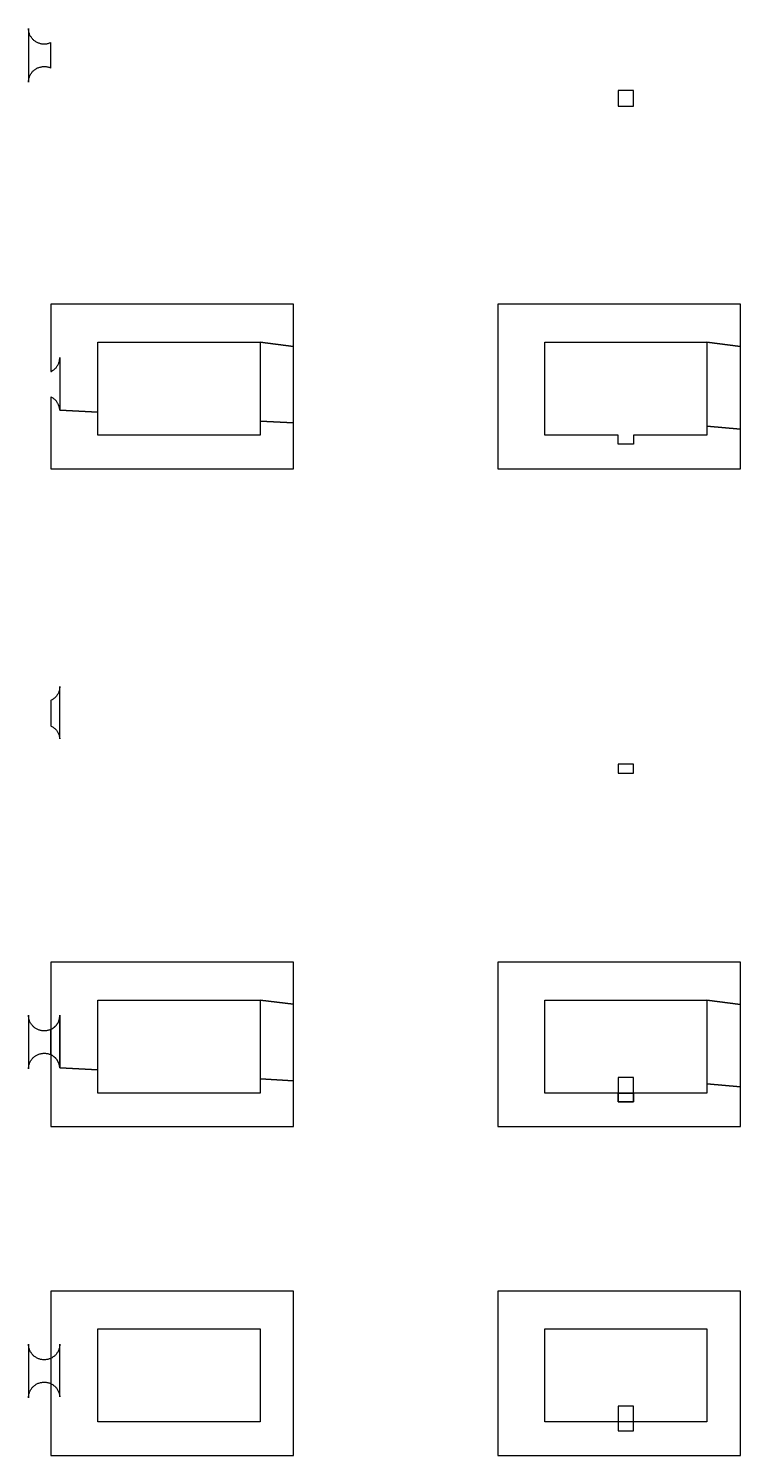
# Model space of a CAD drawing. Extents: x -591 to 1624, y -14 to 308.
# Drawn here: x 486.1 to 645.4, y -11.4 to 307.9 of the extents above; entities that cross this region are included whole.
import ezdxf

# ---------------------------------------------------------------- set-up
doc = ezdxf.new("R2010")
doc.units = 0
doc.layers.add('Default', color=7, linetype='Continuous')

msp = doc.modelspace()

# ---------------------------------------------------------------- linework, layer by layer
at = {"layer": 'Default'}
for p, q in [((486.1, 307.73), (486.1, 307.9)), ((486.1, 307.9), (486.1, 295.9)), ((486.12, 307.57), (486.1, 307.73)), ((486.14, 307.4), (486.12, 307.57)), ((486.16, 307.24), (486.14, 307.4)), ((486.2, 307.07), (486.16, 307.24)), ((486.24, 306.91), (486.2, 307.07)), ((486.29, 306.76), (486.24, 306.91)), ((486.35, 306.6), (486.29, 306.76)), ((486.42, 306.45), (486.35, 306.6)), ((486.49, 306.3), (486.42, 306.45)), ((486.57, 306.15), (486.49, 306.3)), ((486.66, 306.01), (486.57, 306.15)), ((486.75, 305.87), (486.66, 306.01)), ((486.85, 305.74), (486.75, 305.87)), ((486.95, 305.61), (486.85, 305.74)), ((487.07, 305.48), (486.95, 305.61)), ((487.18, 305.37), (487.07, 305.48)), ((487.31, 305.25), (487.18, 305.37)), ((487.44, 305.15), (487.31, 305.25)), ((487.57, 305.05), (487.44, 305.15)), ((487.71, 304.96), (487.57, 305.05)), ((487.85, 304.87), (487.71, 304.96)), ((488, 304.79), (487.85, 304.87)), ((488.15, 304.72), (488, 304.79)), ((488.3, 304.65), (488.15, 304.72)), ((488.46, 304.59), (488.3, 304.65)), ((488.61, 304.54), (488.46, 304.59)), ((488.77, 304.5), (488.61, 304.54)), ((488.94, 304.46), (488.77, 304.5)), ((489.1, 304.44), (488.94, 304.46)), ((489.27, 304.42), (489.1, 304.44)), ((489.43, 304.4), (489.27, 304.42)), ((489.6, 304.4), (489.43, 304.4)), ((489.77, 304.4), (489.6, 304.4)), ((489.93, 304.42), (489.77, 304.4)), ((490.1, 304.44), (489.93, 304.42)), ((490.26, 304.46), (490.1, 304.44)), ((490.43, 304.5), (490.26, 304.46)), ((490.59, 304.54), (490.43, 304.5)), ((490.74, 304.59), (490.59, 304.54)), ((490.9, 304.65), (490.74, 304.59)), ((491.05, 304.72), (490.9, 304.65)), ((491.1, 304.74), (491.05, 304.72)), ((491.1, 299.06), (491.1, 304.74)), ((486.24, 296.88), (486.29, 297.04)), ((486.29, 297.04), (486.35, 297.19)), ((486.35, 297.19), (486.41, 297.35)), ((486.41, 297.35), (486.48, 297.49)), ((486.48, 297.49), (486.56, 297.64)), ((486.56, 297.64), (486.65, 297.78)), ((486.65, 297.78), (486.74, 297.92)), ((486.74, 297.92), (486.84, 298.05)), ((486.84, 298.05), (486.94, 298.18)), ((486.94, 298.18), (487.06, 298.3)), ((487.06, 298.3), (487.17, 298.42)), ((487.17, 298.42), (487.29, 298.53)), ((487.29, 298.53), (487.42, 298.64)), ((487.42, 298.64), (487.55, 298.74)), ((487.55, 298.74), (487.69, 298.83)), ((487.69, 298.83), (487.83, 298.92)), ((487.83, 298.92), (487.97, 299)), ((487.97, 299), (488.12, 299.07)), ((488.12, 299.07), (488.27, 299.14)), ((488.27, 299.14), (488.43, 299.2)), ((488.43, 299.2), (488.59, 299.25)), ((488.59, 299.25), (488.75, 299.29)), ((488.75, 299.29), (488.91, 299.33)), ((488.91, 299.33), (489.07, 299.36)), ((489.07, 299.36), (489.23, 299.38)), ((489.23, 299.38), (489.4, 299.39)), ((489.4, 299.39), (489.57, 299.4)), ((489.57, 299.4), (489.73, 299.4)), ((489.73, 299.4), (489.9, 299.39)), ((489.9, 299.39), (490.06, 299.37)), ((490.06, 299.37), (490.22, 299.34)), ((490.22, 299.34), (490.39, 299.31)), ((490.39, 299.31), (490.55, 299.27)), ((490.55, 299.27), (490.7, 299.22)), ((490.7, 299.22), (490.86, 299.17)), ((490.86, 299.17), (491.01, 299.1)), ((491.01, 299.1), (491.1, 299.06)), ((486.1, 296.07), (486.12, 296.23)), ((486.1, 295.9), (486.1, 296.07)), ((486.12, 296.23), (486.14, 296.39)), ((486.14, 296.39), (486.16, 296.56)), ((486.16, 296.56), (486.2, 296.72)), ((486.2, 296.72), (486.24, 296.88)), ((618, 294), (618, 290.5)), ((621.5, 294), (618, 294)), ((621.5, 290.5), (621.5, 294)), ((618, 290.5), (621.5, 290.5)), ((545.4, 246.2), (491.1, 246.2)), ((491.1, 246.2), (491.1, 231.14)), ((545.4, 236.78), (545.4, 246.2)), ((645.4, 246.2), (591.1, 246.2)), ((591.1, 246.2), (591.1, 209.4)), ((645.4, 236.72), (645.4, 246.2)), ((501.6, 222.06), (501.6, 237.7)), ((501.6, 237.7), (537.9, 237.7)), ((537.9, 237.7), (545.4, 236.78)), ((545.4, 236.78), (537.9, 237.7)), ((537.9, 237.7), (537.9, 220.05)), ((545.4, 219.64), (545.4, 236.78)), ((601.6, 216.9), (601.6, 237.7)), ((601.6, 237.7), (637.9, 237.7)), ((637.9, 237.7), (645.4, 236.72)), ((645.4, 236.72), (637.9, 237.7)), ((637.9, 237.7), (637.9, 218.94)), ((645.4, 218.28), (645.4, 236.72)), ((492.85, 233), (492.91, 233.16)), ((492.91, 233.16), (492.96, 233.31)), ((492.96, 233.31), (493, 233.47)), ((493, 233.47), (493.04, 233.64)), ((493.04, 233.64), (493.06, 233.8)), ((493.06, 233.8), (493.08, 233.97)), ((493.08, 233.97), (493.1, 234.13)), ((493.1, 234.13), (493.1, 234.3)), ((493.1, 234.3), (493.1, 222.54)), ((491.1, 231.14), (491.2, 231.19)), ((491.2, 231.19), (491.35, 231.27)), ((491.35, 231.27), (491.49, 231.36)), ((491.49, 231.36), (491.63, 231.45)), ((491.63, 231.45), (491.76, 231.55)), ((491.76, 231.55), (491.89, 231.65)), ((491.89, 231.65), (492.02, 231.77)), ((492.02, 231.77), (492.13, 231.88)), ((492.13, 231.88), (492.25, 232.01)), ((492.25, 232.01), (492.35, 232.14)), ((492.35, 232.14), (492.45, 232.27)), ((492.45, 232.27), (492.54, 232.41)), ((492.54, 232.41), (492.63, 232.55)), ((492.63, 232.55), (492.71, 232.7)), ((492.71, 232.7), (492.78, 232.85)), ((492.78, 232.85), (492.85, 233)), ((491.16, 225.43), (491.1, 225.46)), ((491.1, 225.46), (491.1, 209.4)), ((491.31, 225.35), (491.16, 225.43)), ((491.45, 225.27), (491.31, 225.35)), ((491.59, 225.18), (491.45, 225.27)), ((491.72, 225.08), (491.59, 225.18)), ((491.85, 224.98), (491.72, 225.08)), ((491.98, 224.87), (491.85, 224.98)), ((492.1, 224.75), (491.98, 224.87)), ((492.21, 224.63), (492.1, 224.75)), ((492.32, 224.51), (492.21, 224.63)), ((492.42, 224.38), (492.32, 224.51)), ((492.51, 224.24), (492.42, 224.38)), ((492.6, 224.1), (492.51, 224.24)), ((492.68, 223.96), (492.6, 224.1)), ((492.76, 223.81), (492.68, 223.96)), ((492.83, 223.66), (492.76, 223.81)), ((492.89, 223.5), (492.83, 223.66)), ((492.94, 223.35), (492.89, 223.5)), ((492.99, 223.19), (492.94, 223.35)), ((493.02, 223.03), (492.99, 223.19)), ((493.05, 222.86), (493.02, 223.03)), ((493.08, 222.7), (493.05, 222.86)), ((493.09, 222.54), (493.08, 222.7)), ((493.1, 222.54), (493.09, 222.54)), ((493.1, 222.54), (501.6, 222.06)), ((501.6, 222.06), (493.1, 222.54)), ((501.6, 216.9), (501.6, 222.06)), ((545.4, 219.64), (537.9, 220.05)), ((537.9, 220.05), (537.9, 216.9)), ((537.9, 220.05), (545.4, 219.64)), ((545.4, 209.4), (545.4, 219.64)), ((645.4, 218.28), (637.9, 218.94)), ((637.9, 218.94), (637.9, 216.9)), ((637.9, 218.94), (645.4, 218.28)), ((645.4, 209.4), (645.4, 218.28)), ((537.9, 216.9), (501.6, 216.9)), ((618, 216.9), (601.6, 216.9)), ((618, 214.9), (618, 216.9)), ((621.5, 214.9), (618, 214.9)), ((637.9, 216.9), (621.5, 216.9)), ((621.5, 216.9), (621.5, 214.9)), ((491.1, 209.4), (545.4, 209.4)), ((591.1, 209.4), (645.4, 209.4)), ((492.96, 159.71), (492.91, 159.56)), ((493, 159.87), (492.96, 159.71)), ((493.04, 160.04), (493, 159.87)), ((493.06, 160.2), (493.04, 160.04)), ((493.08, 160.37), (493.06, 160.2)), ((493.1, 160.53), (493.08, 160.37)), ((493.1, 148.94), (493.1, 160.7)), ((493.1, 160.7), (493.1, 160.53)), ((491.2, 157.59), (491.1, 157.54)), ((491.1, 157.54), (491.1, 151.86)), ((491.35, 157.67), (491.2, 157.59)), ((491.49, 157.76), (491.35, 157.67)), ((491.63, 157.85), (491.49, 157.76)), ((491.76, 157.95), (491.63, 157.85)), ((491.89, 158.05), (491.76, 157.95)), ((492.02, 158.17), (491.89, 158.05)), ((492.13, 158.28), (492.02, 158.17)), ((492.25, 158.41), (492.13, 158.28)), ((492.35, 158.54), (492.25, 158.41)), ((492.45, 158.67), (492.35, 158.54)), ((492.54, 158.81), (492.45, 158.67)), ((492.63, 158.95), (492.54, 158.81)), ((492.71, 159.1), (492.63, 158.95)), ((492.78, 159.25), (492.71, 159.1)), ((492.85, 159.4), (492.78, 159.25)), ((492.91, 159.56), (492.85, 159.4)), ((491.1, 151.86), (491.16, 151.83)), ((491.16, 151.83), (491.31, 151.75)), ((491.31, 151.75), (491.45, 151.67)), ((491.45, 151.67), (491.59, 151.58)), ((491.59, 151.58), (491.72, 151.48)), ((491.72, 151.48), (491.85, 151.38)), ((491.85, 151.38), (491.98, 151.27)), ((491.98, 151.27), (492.1, 151.15)), ((492.1, 151.15), (492.21, 151.03)), ((492.21, 151.03), (492.32, 150.91)), ((492.32, 150.91), (492.42, 150.78)), ((492.42, 150.78), (492.51, 150.64)), ((492.51, 150.64), (492.6, 150.5)), ((492.6, 150.5), (492.68, 150.36)), ((492.68, 150.36), (492.76, 150.21)), ((492.76, 150.21), (492.83, 150.06)), ((492.83, 150.06), (492.89, 149.9)), ((492.89, 149.9), (492.94, 149.75)), ((492.94, 149.75), (492.99, 149.59)), ((492.99, 149.59), (493.02, 149.43)), ((493.02, 149.43), (493.05, 149.26)), ((493.05, 149.26), (493.08, 149.1)), ((493.08, 149.1), (493.09, 148.94)), ((493.09, 148.94), (493.1, 148.94)), ((621.5, 143.3), (618, 143.3)), ((618, 143.3), (618, 141.3)), ((618, 141.3), (621.5, 141.3)), ((621.5, 141.3), (621.5, 143.3)), ((621.5, 143.3), (621.5, 143.3)), ((545.4, 99), (491.1, 99)), ((491.1, 99), (491.1, 83.94)), ((545.4, 89.58), (545.4, 99)), ((645.4, 99), (591.1, 99)), ((591.1, 99), (591.1, 62.2)), ((645.4, 89.52), (645.4, 99)), ((501.6, 74.86), (501.6, 90.5)), ((501.6, 90.5), (537.9, 90.5)), ((537.9, 90.5), (545.4, 89.58)), ((545.4, 89.58), (537.9, 90.5)), ((537.9, 90.5), (537.9, 72.85)), ((545.4, 72.44), (545.4, 89.58)), ((601.6, 69.7), (601.6, 90.5)), ((601.6, 90.5), (637.9, 90.5)), ((637.9, 90.5), (645.4, 89.52)), ((645.4, 89.52), (637.9, 90.5)), ((637.9, 90.5), (637.9, 71.74)), ((645.4, 71.08), (645.4, 89.52)), ((486.1, 86.93), (486.1, 87.1)), ((486.1, 87.1), (486.1, 75.1)), ((486.12, 86.77), (486.1, 86.93)), ((486.14, 86.6), (486.12, 86.77)), ((486.16, 86.44), (486.14, 86.6)), ((486.2, 86.27), (486.16, 86.44)), ((486.24, 86.11), (486.2, 86.27)), ((492.96, 86.11), (493, 86.27)), ((493, 86.27), (492.96, 86.11)), ((493, 86.27), (493.04, 86.44)), ((493.04, 86.44), (493, 86.27)), ((493.04, 86.44), (493.06, 86.6)), ((493.06, 86.6), (493.04, 86.44)), ((493.06, 86.6), (493.08, 86.77)), ((493.08, 86.77), (493.06, 86.6)), ((493.08, 86.77), (493.1, 86.93)), ((493.1, 86.93), (493.08, 86.77)), ((493.1, 86.93), (493.1, 87.1)), ((493.1, 87.1), (493.1, 75.34)), ((493.1, 75.34), (493.1, 87.1)), ((493.1, 87.1), (493.1, 86.93)), ((486.29, 85.96), (486.24, 86.11)), ((486.35, 85.8), (486.29, 85.96)), ((486.42, 85.65), (486.35, 85.8)), ((486.49, 85.5), (486.42, 85.65)), ((486.57, 85.35), (486.49, 85.5)), ((486.66, 85.21), (486.57, 85.35)), ((486.75, 85.07), (486.66, 85.21)), ((486.85, 84.94), (486.75, 85.07)), ((486.95, 84.81), (486.85, 84.94)), ((487.07, 84.68), (486.95, 84.81)), ((487.18, 84.57), (487.07, 84.68)), ((487.31, 84.45), (487.18, 84.57)), ((487.44, 84.35), (487.31, 84.45)), ((487.57, 84.25), (487.44, 84.35)), ((487.71, 84.16), (487.57, 84.25)), ((487.85, 84.07), (487.71, 84.16)), ((488, 83.99), (487.85, 84.07)), ((488.15, 83.92), (488, 83.99)), ((488.3, 83.85), (488.15, 83.92)), ((488.46, 83.79), (488.3, 83.85)), ((488.61, 83.74), (488.46, 83.79)), ((488.77, 83.7), (488.61, 83.74)), ((488.94, 83.66), (488.77, 83.7)), ((489.1, 83.64), (488.94, 83.66)), ((489.27, 83.62), (489.1, 83.64)), ((489.43, 83.6), (489.27, 83.62)), ((489.6, 83.6), (489.43, 83.6)), ((489.77, 83.6), (489.6, 83.6)), ((489.93, 83.62), (489.77, 83.6)), ((490.1, 83.64), (489.93, 83.62)), ((490.26, 83.66), (490.1, 83.64)), ((490.43, 83.7), (490.26, 83.66)), ((490.59, 83.74), (490.43, 83.7)), ((490.74, 83.79), (490.59, 83.74)), ((490.9, 83.85), (490.74, 83.79)), ((491.05, 83.92), (490.9, 83.85)), ((491.1, 83.94), (491.05, 83.92)), ((491.1, 83.94), (491.2, 83.99)), ((491.2, 83.99), (491.1, 83.94)), ((491.1, 83.94), (491.1, 78.26)), ((491.1, 78.26), (491.1, 83.94)), ((491.2, 83.99), (491.35, 84.07)), ((491.35, 84.07), (491.2, 83.99)), ((491.35, 84.07), (491.49, 84.16)), ((491.49, 84.16), (491.35, 84.07)), ((491.49, 84.16), (491.63, 84.25)), ((491.63, 84.25), (491.49, 84.16)), ((491.63, 84.25), (491.76, 84.35)), ((491.76, 84.35), (491.63, 84.25)), ((491.76, 84.35), (491.89, 84.45)), ((491.89, 84.45), (491.76, 84.35)), ((491.89, 84.45), (492.02, 84.57)), ((492.02, 84.57), (491.89, 84.45)), ((492.02, 84.57), (492.13, 84.68)), ((492.13, 84.68), (492.02, 84.57)), ((492.13, 84.68), (492.25, 84.81)), ((492.25, 84.81), (492.13, 84.68)), ((492.25, 84.81), (492.35, 84.94)), ((492.35, 84.94), (492.25, 84.81)), ((492.35, 84.94), (492.45, 85.07)), ((492.45, 85.07), (492.35, 84.94)), ((492.45, 85.07), (492.54, 85.21)), ((492.54, 85.21), (492.45, 85.07)), ((492.54, 85.21), (492.63, 85.35)), ((492.63, 85.35), (492.54, 85.21)), ((492.63, 85.35), (492.71, 85.5)), ((492.71, 85.5), (492.63, 85.35)), ((492.71, 85.5), (492.78, 85.65)), ((492.78, 85.65), (492.71, 85.5)), ((492.78, 85.65), (492.85, 85.8)), ((492.85, 85.8), (492.78, 85.65)), ((492.85, 85.8), (492.91, 85.96)), ((492.91, 85.96), (492.85, 85.8)), ((492.91, 85.96), (492.96, 86.11)), ((492.96, 86.11), (492.91, 85.96)), ((486.41, 76.55), (486.48, 76.69)), ((486.48, 76.69), (486.56, 76.84)), ((486.56, 76.84), (486.65, 76.98)), ((486.65, 76.98), (486.74, 77.12)), ((486.74, 77.12), (486.84, 77.25)), ((486.84, 77.25), (486.94, 77.38)), ((486.94, 77.38), (487.06, 77.5)), ((487.06, 77.5), (487.17, 77.62)), ((487.17, 77.62), (487.29, 77.73)), ((487.29, 77.73), (487.42, 77.84)), ((487.42, 77.84), (487.55, 77.94)), ((487.55, 77.94), (487.69, 78.03)), ((487.69, 78.03), (487.83, 78.12)), ((487.83, 78.12), (487.97, 78.2)), ((487.97, 78.2), (488.12, 78.27)), ((488.12, 78.27), (488.27, 78.34)), ((488.27, 78.34), (488.43, 78.4)), ((488.43, 78.4), (488.59, 78.45)), ((488.59, 78.45), (488.75, 78.49)), ((488.75, 78.49), (488.91, 78.53)), ((488.91, 78.53), (489.07, 78.56)), ((489.07, 78.56), (489.23, 78.58)), ((489.23, 78.58), (489.4, 78.59)), ((489.4, 78.59), (489.57, 78.6)), ((489.57, 78.6), (489.73, 78.6)), ((489.73, 78.6), (489.9, 78.59)), ((489.9, 78.59), (490.06, 78.57)), ((490.06, 78.57), (490.22, 78.54)), ((490.22, 78.54), (490.39, 78.51)), ((490.39, 78.51), (490.55, 78.47)), ((490.55, 78.47), (490.7, 78.42)), ((490.7, 78.42), (490.86, 78.37)), ((490.86, 78.37), (491.01, 78.3)), ((491.01, 78.3), (491.1, 78.26)), ((491.1, 78.26), (491.16, 78.23)), ((491.16, 78.23), (491.1, 78.26)), ((491.1, 78.26), (491.1, 62.2)), ((491.16, 78.23), (491.31, 78.15)), ((491.31, 78.15), (491.16, 78.23)), ((491.31, 78.15), (491.45, 78.07)), ((491.45, 78.07), (491.31, 78.15)), ((491.45, 78.07), (491.59, 77.98)), ((491.59, 77.98), (491.45, 78.07)), ((491.59, 77.98), (491.72, 77.88)), ((491.72, 77.88), (491.59, 77.98)), ((491.72, 77.88), (491.85, 77.78)), ((491.85, 77.78), (491.72, 77.88)), ((491.85, 77.78), (491.98, 77.67)), ((491.98, 77.67), (491.85, 77.78)), ((491.98, 77.67), (492.1, 77.55)), ((492.1, 77.55), (491.98, 77.67)), ((492.1, 77.55), (492.21, 77.43)), ((492.21, 77.43), (492.1, 77.55)), ((492.21, 77.43), (492.32, 77.31)), ((492.32, 77.31), (492.21, 77.43)), ((492.32, 77.31), (492.42, 77.18)), ((492.42, 77.18), (492.32, 77.31)), ((492.42, 77.18), (492.51, 77.04)), ((492.51, 77.04), (492.42, 77.18)), ((492.51, 77.04), (492.6, 76.9)), ((492.6, 76.9), (492.51, 77.04)), ((492.6, 76.9), (492.68, 76.76)), ((492.68, 76.76), (492.6, 76.9)), ((492.68, 76.76), (492.76, 76.61)), ((492.76, 76.61), (492.68, 76.76)), ((486.1, 75.27), (486.12, 75.43)), ((486.1, 75.1), (486.1, 75.27)), ((486.12, 75.43), (486.14, 75.59)), ((486.14, 75.59), (486.16, 75.76)), ((486.16, 75.76), (486.2, 75.92)), ((486.2, 75.92), (486.24, 76.08)), ((486.24, 76.08), (486.29, 76.24)), ((486.29, 76.24), (486.35, 76.39)), ((486.35, 76.39), (486.41, 76.55)), ((492.76, 76.61), (492.83, 76.46)), ((492.83, 76.46), (492.76, 76.61)), ((492.83, 76.46), (492.89, 76.3)), ((492.89, 76.3), (492.83, 76.46)), ((492.89, 76.3), (492.94, 76.15)), ((492.94, 76.15), (492.89, 76.3)), ((492.94, 76.15), (492.99, 75.99)), ((492.99, 75.99), (492.94, 76.15)), ((492.99, 75.99), (493.02, 75.83)), ((493.02, 75.83), (492.99, 75.99)), ((493.02, 75.83), (493.05, 75.66)), ((493.05, 75.66), (493.02, 75.83)), ((493.05, 75.66), (493.08, 75.5)), ((493.08, 75.5), (493.05, 75.66)), ((493.08, 75.5), (493.09, 75.34)), ((493.09, 75.34), (493.08, 75.5)), ((493.09, 75.34), (493.1, 75.34)), ((493.1, 75.34), (493.09, 75.34)), ((493.1, 75.34), (501.6, 74.86)), ((501.6, 74.86), (493.1, 75.34)), ((501.6, 69.7), (501.6, 74.86)), ((545.4, 72.44), (537.9, 72.85)), ((537.9, 72.85), (537.9, 69.7)), ((537.9, 72.85), (545.4, 72.44)), ((545.4, 62.2), (545.4, 72.44)), ((618, 73.2), (618, 69.7)), ((621.5, 73.2), (618, 73.2)), ((621.5, 69.7), (621.5, 73.2)), ((645.4, 71.08), (637.9, 71.74)), ((637.9, 71.74), (637.9, 69.7)), ((637.9, 71.74), (645.4, 71.08)), ((645.4, 62.2), (645.4, 71.08)), ((537.9, 69.7), (501.6, 69.7)), ((618, 69.7), (601.6, 69.7)), ((618, 67.7), (618, 69.7)), ((618, 69.7), (621.5, 69.7)), ((621.5, 69.7), (618, 69.7)), ((618, 69.7), (618, 67.7)), ((621.5, 67.7), (618, 67.7)), ((618, 67.7), (621.5, 67.7)), ((637.9, 69.7), (621.5, 69.7)), ((621.5, 69.7), (621.5, 67.7)), ((621.5, 67.7), (621.5, 69.7)), ((621.5, 69.7), (621.5, 69.7)), ((491.1, 62.2), (545.4, 62.2)), ((591.1, 62.2), (645.4, 62.2)), ((491.1, 23.4), (491.1, -9.4)), ((543.4, 25.4), (493.1, 25.4)), ((545.4, -9.4), (545.4, 23.4)), ((591.1, 23.4), (591.1, -9.4)), ((643.4, 25.4), (593.1, 25.4)), ((645.4, -9.4), (645.4, 23.4)), ((501.6, -3.9), (501.6, 16.9)), ((501.6, 16.9), (537.9, 16.9)), ((537.9, 16.9), (537.9, -3.9)), ((601.6, -3.9), (601.6, 16.9)), ((601.6, 16.9), (637.9, 16.9)), ((637.9, 16.9), (637.9, -3.9)), ((537.9, -3.9), (501.6, -3.9)), ((637.9, -3.9), (601.6, -3.9)), ((493.1, -11.4), (543.4, -11.4)), ((593.1, -11.4), (643.4, -11.4))]:
    msp.add_line(p, q, dxfattribs=at)
for points in [[(493.1, 25.4), (491.1, 25.4), (491.1, 23.4)], [(545.4, 23.4), (545.4, 25.4), (543.4, 25.4)], [(593.1, 25.4), (591.1, 25.4), (591.1, 23.4)], [(645.4, 23.4), (645.4, 25.4), (643.4, 25.4)], [(491.1, -9.4), (491.1, -11.4), (493.1, -11.4)], [(543.4, -11.4), (545.4, -11.4), (545.4, -9.4)], [(591.1, -9.4), (591.1, -11.4), (593.1, -11.4)], [(643.4, -11.4), (645.4, -11.4), (645.4, -9.4)]]:
    msp.add_lwpolyline(points, dxfattribs=at)
for points in [[(493.1, 1.74), (493.1, 13.5), (493.1, 13.33), (493.08, 13.17), (493.06, 13), (493.04, 12.84), (493, 12.67), (492.96, 12.51), (492.91, 12.36), (492.85, 12.2), (492.78, 12.05), (492.71, 11.9), (492.63, 11.75), (492.54, 11.61), (492.45, 11.47), (492.35, 11.34), (492.25, 11.21), (492.13, 11.08), (492.02, 10.97), (491.89, 10.85), (491.76, 10.75), (491.63, 10.65), (491.49, 10.56), (491.35, 10.47), (491.2, 10.39), (491.05, 10.32), (490.9, 10.25), (490.74, 10.19), (490.59, 10.14), (490.43, 10.1), (490.26, 10.06), (490.1, 10.04), (489.93, 10.02), (489.77, 10), (489.6, 10), (489.43, 10), (489.27, 10.02), (489.1, 10.04), (488.94, 10.06), (488.77, 10.1), (488.61, 10.14), (488.46, 10.19), (488.3, 10.25), (488.15, 10.32), (488, 10.39), (487.85, 10.47), (487.71, 10.56), (487.57, 10.65), (487.44, 10.75), (487.31, 10.85), (487.18, 10.97), (487.07, 11.08), (486.95, 11.21), (486.85, 11.34), (486.75, 11.47), (486.66, 11.61), (486.57, 11.75), (486.49, 11.9), (486.42, 12.05), (486.35, 12.2), (486.29, 12.36), (486.24, 12.51), (486.2, 12.67), (486.16, 12.84), (486.14, 13), (486.12, 13.17), (486.1, 13.33), (486.1, 13.5), (486.1, 1.5), (486.1, 1.67), (486.12, 1.83), (486.14, 1.99), (486.16, 2.16), (486.2, 2.32), (486.24, 2.48), (486.29, 2.64), (486.35, 2.79), (486.41, 2.95), (486.48, 3.09), (486.56, 3.24), (486.65, 3.38), (486.74, 3.52), (486.84, 3.65), (486.94, 3.78), (487.06, 3.9), (487.17, 4.02), (487.29, 4.13), (487.42, 4.24), (487.55, 4.34), (487.69, 4.43), (487.83, 4.52), (487.97, 4.6), (488.12, 4.67), (488.27, 4.74), (488.43, 4.8), (488.59, 4.85), (488.75, 4.89), (488.91, 4.93), (489.07, 4.96), (489.23, 4.98), (489.4, 4.99), (489.57, 5), (489.73, 5), (489.9, 4.99), (490.06, 4.97), (490.22, 4.94), (490.39, 4.91), (490.55, 4.87), (490.7, 4.82), (490.86, 4.77), (491.01, 4.7), (491.16, 4.63), (491.31, 4.55), (491.45, 4.47), (491.59, 4.38), (491.72, 4.28), (491.85, 4.18), (491.98, 4.07), (492.1, 3.95), (492.21, 3.83), (492.32, 3.71), (492.42, 3.58), (492.51, 3.44), (492.6, 3.3), (492.68, 3.16), (492.76, 3.01), (492.83, 2.86), (492.89, 2.7), (492.94, 2.55), (492.99, 2.39), (493.02, 2.23), (493.05, 2.06), (493.08, 1.9), (493.09, 1.74)], [(621.5, -0.4), (618, -0.4), (618, -5.9), (621.5, -5.9)]]:
    msp.add_lwpolyline(points, close=True, dxfattribs=at)

doc.saveas('drawing.dxf')
